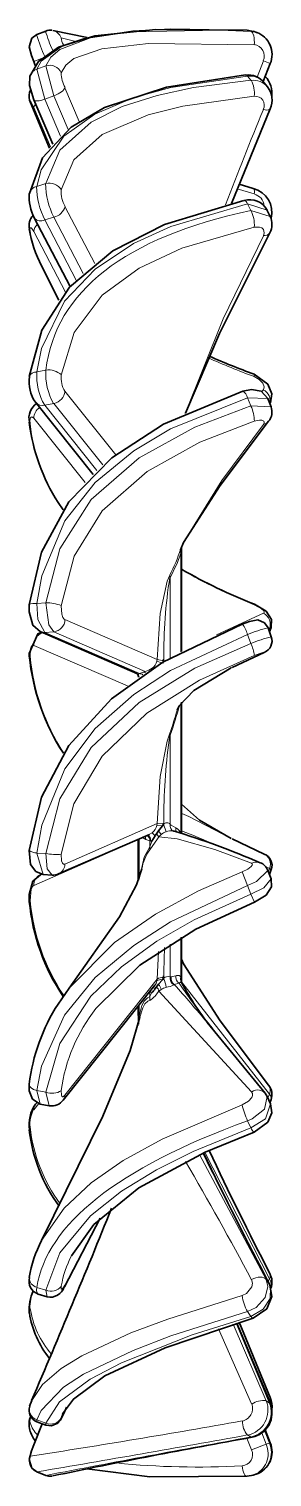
# Model space of a CAD drawing. Extents: x -131 to 1002, y -402 to 783.
# Drawn here: x 580.17 to 581.18, y 238.61 to 244.64 of the extents above; entities that cross this region are included whole.
import ezdxf

# ---------------------------------------------------------------- set-up
doc = ezdxf.new("R2010")
doc.units = 0

msp = doc.modelspace()

# ---------------------------------------------------------------- linework, layer by layer
at = {"color": 7, "lineweight": 35, "ltscale": 0.001005}
for p, q in [((580.1981, 244.6137), (580.2355, 244.6284)), ((580.1981, 238.6303), (580.2355, 238.6156))]:
    msp.add_line(p, q, dxfattribs=at)
at = {"color": 7, "lineweight": 35, "ltscale": 0.003651}
msp.add_line((580.2645, 244.6307), (580.4075, 244.6008), dxfattribs=at)
at = {"color": 7, "lineweight": 35, "ltscale": 0.000674667}
for p, q in [((581.1012, 244.627), (581.0747, 244.6321)), ((581.1012, 238.617), (581.0747, 238.6118))]:
    msp.add_line(p, q, dxfattribs=at)
at = {"color": 7, "lineweight": 13, "ltscale": 0.000369759}
msp.add_line((581.0906, 244.6269), (581.0766, 244.6318), dxfattribs=at)
at = {"color": 7, "lineweight": 13, "ltscale": 0.00062656}
msp.add_line((581.1012, 244.627), (581.0766, 244.6318), dxfattribs=at)
at = {"color": 7, "lineweight": 13, "ltscale": 0.000618926}
msp.add_line((581.0906, 244.6269), (581.1149, 244.6222), dxfattribs=at)
at = {"color": 7, "lineweight": 35, "ltscale": 0.000396077}
for p, q in [((581.1149, 244.6222), (581.0999, 244.6274)), ((581.1149, 238.6218), (581.0999, 238.6166))]:
    msp.add_line(p, q, dxfattribs=at)
at = {"color": 7, "lineweight": 13, "ltscale": 0.001429}
msp.add_line((580.3002, 244.6003), (580.3558, 244.5868), dxfattribs=at)
at = {"color": 7, "lineweight": 13, "ltscale": 0.000859396}
msp.add_line((580.2175, 244.5138), (580.1855, 244.501), dxfattribs=at)
at = {"color": 7, "lineweight": 35, "ltscale": 0.000422971}
msp.add_line((580.1918, 244.4853), (580.1855, 244.501), dxfattribs=at)
at = {"color": 7, "lineweight": 13, "ltscale": 0.001806}
msp.add_line((581.1423, 244.5042), (581.1165, 244.4367), dxfattribs=at)
at = {"color": 7, "lineweight": 13, "ltscale": 0.000781764}
msp.add_line((581.1423, 244.5042), (581.1713, 244.4925), dxfattribs=at)
at = {"color": 7, "lineweight": 13, "ltscale": 0.00099993}
msp.add_line((580.1983, 244.4693), (580.2358, 244.4833), dxfattribs=at)
at = {"color": 7, "lineweight": 13, "ltscale": 0.003224}
msp.add_line((580.2319, 244.3448), (580.1983, 244.4693), dxfattribs=at)
at = {"color": 7, "lineweight": 13, "ltscale": 0.003228}
msp.add_line((580.2358, 244.4833), (580.2692, 244.3586), dxfattribs=at)
at = {"color": 7, "lineweight": 13, "ltscale": 0.000554898}
msp.add_line((581.0906, 244.4232), (581.0766, 244.4404), dxfattribs=at)
at = {"color": 7, "lineweight": 35, "ltscale": 0.002003}
msp.add_line((581.142, 244.4179), (581.1713, 244.4925), dxfattribs=at)
at = {"color": 7, "lineweight": 13, "ltscale": 0.003803}
for p, q in [((580.3156, 244.3924), (580.3751, 244.2524)), ((580.2692, 244.3586), (580.3287, 244.2186))]:
    msp.add_line(p, q, dxfattribs=at)
at = {"color": 7, "lineweight": 35, "ltscale": 0.000551023}
msp.add_line((581.1599, 244.3957), (581.1462, 244.413), dxfattribs=at)
at = {"color": 7, "lineweight": 35, "ltscale": 0.000626784}
for p, q in [((580.1685, 244.3407), (580.1769, 244.317)), ((580.1685, 238.9033), (580.1769, 238.9269))]:
    msp.add_line(p, q, dxfattribs=at)
at = {"color": 7, "lineweight": 13, "ltscale": 0.000490682}
msp.add_line((580.1769, 244.317), (580.1703, 244.3356), dxfattribs=at)
at = {"color": 7, "lineweight": 35, "ltscale": 0.005027}
msp.add_line((580.2646, 244.1573), (580.1859, 244.3423), dxfattribs=at)
at = {"color": 7, "lineweight": 13, "ltscale": 0.000993649}
msp.add_line((580.2319, 244.3448), (580.2692, 244.3586), dxfattribs=at)
at = {"color": 7, "lineweight": 13, "ltscale": 0.004174}
msp.add_line((580.2973, 244.1912), (580.2319, 244.3448), dxfattribs=at)
at = {"color": 7, "lineweight": 35, "ltscale": 0.004773}
msp.add_line((580.1769, 244.317), (580.2512, 244.1412), dxfattribs=at)
at = {"color": 7, "lineweight": 13, "ltscale": 0.004443}
msp.add_line((580.2551, 244.1461), (580.1855, 244.3096), dxfattribs=at)
at = {"color": 7, "lineweight": 35, "ltscale": 0.010644}
msp.add_line((581.0089, 243.9109), (581.1708, 244.3047), dxfattribs=at)
at = {"color": 7, "lineweight": 13, "ltscale": 0.000980609}
msp.add_line((580.1983, 243.9816), (580.2358, 243.9931), dxfattribs=at)
at = {"color": 7, "lineweight": 13, "ltscale": 0.001853}
msp.add_line((581.0335, 243.9718), (581.1044, 243.9502), dxfattribs=at)
at = {"color": 7, "lineweight": 35, "ltscale": 0.001541}
msp.add_line((581.0413, 243.9909), (581.1003, 243.9732), dxfattribs=at)
at = {"color": 7, "lineweight": 13, "ltscale": 0.006709}
msp.add_line((580.3156, 243.8978), (580.4398, 243.6599), dxfattribs=at)
at = {"color": 7, "lineweight": 13, "ltscale": 0.000773163}
msp.add_line((581.0906, 243.8815), (581.0766, 243.9091), dxfattribs=at)
at = {"color": 7, "lineweight": 13, "ltscale": 0.00214}
msp.add_line((581.1581, 243.8829), (581.0766, 243.9091), dxfattribs=at)
at = {"color": 7, "lineweight": 35, "ltscale": 0.008072}
msp.add_line((580.3369, 243.5644), (580.1876, 243.8507), dxfattribs=at)
at = {"color": 7, "lineweight": 13, "ltscale": 0.00097356}
msp.add_line((580.2319, 243.8417), (580.2692, 243.8529), dxfattribs=at)
at = {"color": 7, "lineweight": 13, "ltscale": 0.007057}
msp.add_line((580.3625, 243.5914), (580.2319, 243.8417), dxfattribs=at)
at = {"color": 7, "lineweight": 13, "ltscale": 0.006597}
msp.add_line((580.2692, 243.8529), (580.3912, 243.6189), dxfattribs=at)
at = {"color": 7, "lineweight": 13, "ltscale": 0.002106}
for p, q in [((581.0906, 243.8815), (581.1711, 243.8567)), ((581.1608, 243.0983), (581.0766, 243.102))]:
    msp.add_line(p, q, dxfattribs=at)
at = {"color": 7, "lineweight": 35, "ltscale": 0.000771455}
msp.add_line((581.1711, 243.8567), (581.1574, 243.8844), dxfattribs=at)
at = {"color": 7, "lineweight": 13, "ltscale": 0.000244409}
msp.add_line((580.1672, 243.8044), (580.1703, 243.7951), dxfattribs=at)
at = {"color": 7, "lineweight": 13, "ltscale": 0.007117}
msp.add_line((580.3173, 243.5416), (580.1855, 243.794), dxfattribs=at)
at = {"color": 7, "lineweight": 35, "ltscale": 0.004014}
msp.add_line((580.2179, 243.6506), (580.2907, 243.5075), dxfattribs=at)
at = {"color": 7, "lineweight": 13, "ltscale": 0.000956876}
msp.add_line((580.1983, 243.2092), (580.2358, 243.217), dxfattribs=at)
at = {"color": 7, "lineweight": 13, "ltscale": 0.000248424}
msp.add_line((581.1044, 243.1895), (581.1038, 243.1994), dxfattribs=at)
at = {"color": 7, "lineweight": 13, "ltscale": 0.008459}
msp.add_line((580.3156, 243.1288), (580.527, 242.8646), dxfattribs=at)
at = {"color": 7, "lineweight": 13, "ltscale": 0.000271941}
msp.add_line((581.1423, 243.1354), (581.1356, 243.1268), dxfattribs=at)
at = {"color": 7, "lineweight": 35, "ltscale": 0.009609}
msp.add_line((580.4326, 242.7828), (580.1927, 243.0831), dxfattribs=at)
at = {"color": 7, "lineweight": 13, "ltscale": 0.000950123}
msp.add_line((580.2319, 243.0708), (580.2692, 243.0781), dxfattribs=at)
at = {"color": 7, "lineweight": 13, "ltscale": 0.008695}
msp.add_line((580.449, 242.7991), (580.2319, 243.0708), dxfattribs=at)
at = {"color": 7, "lineweight": 13, "ltscale": 0.008201}
msp.add_line((580.2692, 243.0781), (580.474, 242.8218), dxfattribs=at)
at = {"color": 7, "lineweight": 13, "ltscale": 0.000933072}
msp.add_line((581.0906, 243.0674), (581.0766, 243.102), dxfattribs=at)
at = {"color": 7, "lineweight": 13, "ltscale": 0.002099}
msp.add_line((581.0906, 243.0674), (581.1744, 243.0636), dxfattribs=at)
at = {"color": 7, "lineweight": 35, "ltscale": 0.000932726}
msp.add_line((581.1744, 243.0636), (581.1608, 243.0983), dxfattribs=at)
at = {"color": 7, "lineweight": 13, "ltscale": 0.000203801}
msp.add_line((581.1723, 243.0812), (581.168, 243.0742), dxfattribs=at)
at = {"color": 7, "lineweight": 13, "ltscale": 0.000199646}
msp.add_line((580.1669, 242.9998), (580.1703, 242.9925), dxfattribs=at)
at = {"color": 7, "lineweight": 13, "ltscale": 0.008561}
msp.add_line((580.3995, 242.7491), (580.1855, 243.0164), dxfattribs=at)
at = {"color": 7, "lineweight": 35, "ltscale": 0.000946281}
msp.add_line((580.3081, 242.6345), (580.2871, 242.666), dxfattribs=at)
at = {"color": 7, "lineweight": 35, "ltscale": 0.000834494}
msp.add_line((580.8099, 242.4987), (580.7967, 242.4681), dxfattribs=at)
at = {"color": 7, "lineweight": 13, "ltscale": 0.00035131}
msp.add_line((580.7986, 242.4547), (580.8005, 242.4686), dxfattribs=at)
at = {"color": 7, "lineweight": 13, "ltscale": 0.010281}
msp.add_line((580.7986, 242.4547), (580.7986, 242.0435), dxfattribs=at)
at = {"color": 7, "lineweight": 13, "ltscale": 0.000285926}
msp.add_line((580.8005, 242.4686), (580.8013, 242.4801), dxfattribs=at)
at = {"color": 7, "lineweight": 35, "ltscale": 0.010884}
msp.add_line((580.8014, 242.4804), (580.8014, 242.045), dxfattribs=at)
at = {"color": 7, "lineweight": 13, "ltscale": 0.00024772}
msp.add_line((580.7535, 242.3533), (580.752, 242.3631), dxfattribs=at)
at = {"color": 7, "lineweight": 13, "ltscale": 0.008352}
msp.add_line((580.7535, 242.0193), (580.7535, 242.3533), dxfattribs=at)
at = {"color": 7, "lineweight": 13, "ltscale": 0.000939991}
msp.add_line((580.1983, 242.2454), (580.2358, 242.2485), dxfattribs=at)
at = {"color": 7, "lineweight": 13, "ltscale": 5.10714e-05}
msp.add_line((581.1044, 242.2398), (581.1049, 242.2418), dxfattribs=at)
at = {"color": 7, "lineweight": 13, "ltscale": 0.010455}
msp.add_line((580.3156, 242.178), (580.6997, 242.0126), dxfattribs=at)
at = {"color": 7, "lineweight": 13, "ltscale": 0.005381}
msp.add_line((581.1423, 242.2046), (580.9467, 242.1149), dxfattribs=at)
at = {"color": 7, "lineweight": 35, "ltscale": 0.011066}
msp.add_line((580.6179, 241.9519), (580.212, 242.1285), dxfattribs=at)
at = {"color": 7, "lineweight": 13, "ltscale": 0.000934486}
msp.add_line((580.2319, 242.1251), (580.2692, 242.1277), dxfattribs=at)
at = {"color": 7, "lineweight": 13, "ltscale": 0.010742}
msp.add_line((580.6259, 241.9537), (580.2319, 242.1251), dxfattribs=at)
at = {"color": 7, "lineweight": 13, "ltscale": 0.010384}
msp.add_line((580.2692, 242.1277), (580.6501, 241.9619), dxfattribs=at)
at = {"color": 7, "lineweight": 13, "ltscale": 0.000999216}
msp.add_line((581.0906, 242.0789), (581.0766, 242.1163), dxfattribs=at)
at = {"color": 7, "lineweight": 35, "ltscale": 0.000999963}
msp.add_line((581.1754, 242.1063), (581.1617, 242.1439), dxfattribs=at)
at = {"color": 7, "lineweight": 13, "ltscale": 0.000111705}
msp.add_line((581.168, 242.1393), (581.1639, 242.1375), dxfattribs=at)
at = {"color": 7, "lineweight": 13, "ltscale": 0.000228225}
msp.add_line((581.1748, 242.1454), (581.168, 242.1393), dxfattribs=at)
at = {"color": 7, "lineweight": 35, "ltscale": 0.00047702}
msp.add_line((581.1748, 242.1454), (581.168, 242.1276), dxfattribs=at)
at = {"color": 7, "lineweight": 13, "ltscale": 0.010627}
msp.add_line((580.5759, 241.9024), (580.1855, 242.0707), dxfattribs=at)
at = {"color": 7, "lineweight": 13, "ltscale": 0.003695}
msp.add_line((581.1423, 242.0403), (581.0087, 241.9771), dxfattribs=at)
at = {"color": 7, "lineweight": 35, "ltscale": 0.003698}
for p, q in [((581.1456, 242.0417), (581.0118, 241.9786)), ((581.1456, 241.2023), (581.0118, 241.2654))]:
    msp.add_line(p, q, dxfattribs=at)
at = {"color": 7, "lineweight": 13, "ltscale": 0.00010517}
msp.add_line((580.1669, 242.027), (580.1703, 242.0247), dxfattribs=at)
at = {"color": 7, "lineweight": 13, "ltscale": 0.000188137}
msp.add_line((580.6997, 242.0126), (580.6989, 242.0051), dxfattribs=at)
at = {"color": 7, "lineweight": 13, "ltscale": 0.000605574}
msp.add_line((580.7218, 241.9973), (580.6989, 242.0051), dxfattribs=at)
at = {"color": 7, "lineweight": 35, "ltscale": 0.000195618}
msp.add_line((580.7218, 241.9973), (580.7265, 242.0036), dxfattribs=at)
at = {"color": 7, "lineweight": 35, "ltscale": 0.000117111}
msp.add_line((580.7264, 242.0083), (580.7264, 242.013), dxfattribs=at)
at = {"color": 7, "lineweight": 35, "ltscale": 0.000107193}
msp.add_line((580.7264, 242.004), (580.7264, 242.0083), dxfattribs=at)
at = {"color": 7, "lineweight": 13, "ltscale": 0.000232538}
msp.add_line((580.7264, 242.004), (580.7347, 242.0081), dxfattribs=at)
at = {"color": 7, "lineweight": 35, "ltscale": 0.000292925}
msp.add_line((580.6215, 241.9408), (580.6179, 241.952), dxfattribs=at)
at = {"color": 7, "lineweight": 35, "ltscale": 5.56946e-05}
msp.add_line((580.6215, 241.9408), (580.6215, 241.9386), dxfattribs=at)
at = {"color": 7, "lineweight": 13, "ltscale": 4.61831e-05}
msp.add_line((580.6215, 241.9408), (580.6215, 241.939), dxfattribs=at)
at = {"color": 7, "lineweight": 13, "ltscale": 0.000431654}
msp.add_line((580.6421, 241.9597), (580.6259, 241.9537), dxfattribs=at)
at = {"color": 7, "lineweight": 13, "ltscale": 0.000207301}
msp.add_line((580.6421, 241.9597), (580.6501, 241.9619), dxfattribs=at)
at = {"color": 7, "lineweight": 13, "ltscale": 0.000268707}
msp.add_line((580.6524, 241.9567), (580.6421, 241.9597), dxfattribs=at)
at = {"color": 7, "lineweight": 13, "ltscale": 0.013543}
msp.add_line((580.7986, 241.8305), (580.7986, 241.2888), dxfattribs=at)
at = {"color": 7, "lineweight": 35, "ltscale": 0.013218}
msp.add_line((580.8014, 241.8341), (580.8014, 241.3054), dxfattribs=at)
at = {"color": 7, "lineweight": 13, "ltscale": 0.000191084}
msp.add_line((580.7535, 241.6974), (580.752, 241.7048), dxfattribs=at)
at = {"color": 7, "lineweight": 13, "ltscale": 0.009286}
msp.add_line((580.7535, 241.3259), (580.7535, 241.6974), dxfattribs=at)
at = {"color": 7, "lineweight": 13, "ltscale": 0.010489}
msp.add_line((580.3156, 241.1602), (580.6997, 241.329), dxfattribs=at)
at = {"color": 7, "lineweight": 13, "ltscale": 0.000191548}
msp.add_line((580.6997, 241.329), (580.6989, 241.3214), dxfattribs=at)
at = {"color": 7, "lineweight": 13, "ltscale": 0.000574603}
msp.add_line((580.7218, 241.3201), (580.6989, 241.3214), dxfattribs=at)
at = {"color": 7, "lineweight": 13, "ltscale": 0.000684464}
msp.add_line((580.727, 241.3313), (580.6997, 241.329), dxfattribs=at)
at = {"color": 7, "lineweight": 35, "ltscale": 0.000665281}
msp.add_line((580.7218, 241.3201), (580.7052, 241.2993), dxfattribs=at)
at = {"color": 7, "lineweight": 35, "ltscale": 0.000198989}
msp.add_line((580.7218, 241.3201), (580.7265, 241.3265), dxfattribs=at)
at = {"color": 7, "lineweight": 35, "ltscale": 0.000107956}
msp.add_line((580.7264, 241.327), (580.7264, 241.3313), dxfattribs=at)
at = {"color": 7, "lineweight": 13, "ltscale": 0.000841895}
msp.add_line((580.7264, 241.327), (580.7369, 241.295), dxfattribs=at)
at = {"color": 7, "lineweight": 13, "ltscale": 0.000687469}
msp.add_line((580.727, 241.3313), (580.7274, 241.3588), dxfattribs=at)
at = {"color": 7, "lineweight": 13, "ltscale": 0.000138395}
msp.add_line((580.7535, 241.3259), (580.7582, 241.3229), dxfattribs=at)
at = {"color": 7, "lineweight": 13, "ltscale": 0.000565706}
msp.add_line((580.7582, 241.3229), (580.7775, 241.3112), dxfattribs=at)
at = {"color": 7, "lineweight": 35, "ltscale": 0.000432205}
msp.add_line((580.8014, 241.3054), (580.8014, 241.2881), dxfattribs=at)
at = {"color": 7, "lineweight": 13, "ltscale": 0.011849}
msp.add_line((580.6193, 241.2618), (580.1855, 241.0708), dxfattribs=at)
at = {"color": 7, "lineweight": 35, "ltscale": 0.010312}
msp.add_line((580.2891, 241.1197), (580.6674, 241.2842), dxfattribs=at)
at = {"color": 7, "lineweight": 13, "ltscale": 7.31398e-05}
msp.add_line((580.6215, 241.2638), (580.6193, 241.2618), dxfattribs=at)
at = {"color": 7, "lineweight": 13, "ltscale": 0.004324}
msp.add_line((580.6193, 241.2618), (580.6199, 241.0888), dxfattribs=at)
at = {"color": 7, "lineweight": 35, "ltscale": 0.004278}
msp.add_line((580.6215, 241.2642), (580.6215, 241.0931), dxfattribs=at)
at = {"color": 7, "lineweight": 13, "ltscale": 0.004177}
msp.add_line((580.6243, 241.2654), (580.6243, 241.0983), dxfattribs=at)
at = {"color": 7, "lineweight": 13, "ltscale": 0.000407473}
msp.add_line((580.6531, 241.2631), (580.6393, 241.2718), dxfattribs=at)
at = {"color": 7, "lineweight": 13, "ltscale": 0.000347171}
msp.add_line((580.6531, 241.2631), (580.6499, 241.2766), dxfattribs=at)
at = {"color": 7, "lineweight": 13, "ltscale": 0.000433084}
msp.add_line((580.6693, 241.2571), (580.6531, 241.2631), dxfattribs=at)
at = {"color": 7, "lineweight": 13, "ltscale": 0.000429401}
msp.add_line((580.6786, 241.2909), (580.6635, 241.2827), dxfattribs=at)
at = {"color": 7, "lineweight": 13, "ltscale": 0.000605392}
msp.add_line((580.6693, 241.2571), (580.6693, 241.2328), dxfattribs=at)
at = {"color": 7, "lineweight": 13, "ltscale": 0.000102328}
msp.add_line((580.6693, 241.2571), (580.6733, 241.2561), dxfattribs=at)
at = {"color": 7, "lineweight": 13, "ltscale": 0.000611845}
msp.add_line((580.6693, 241.2328), (580.6771, 241.256), dxfattribs=at)
at = {"color": 7, "lineweight": 13, "ltscale": 0.001405}
msp.add_line((580.6694, 241.2191), (580.7017, 241.2652), dxfattribs=at)
at = {"color": 7, "lineweight": 13, "ltscale": 9.61311e-05}
msp.add_line((580.6771, 241.256), (580.6733, 241.2561), dxfattribs=at)
at = {"color": 7, "lineweight": 35, "ltscale": 0.000663734}
msp.add_line((580.6916, 241.2784), (580.6771, 241.2561), dxfattribs=at)
at = {"color": 7, "lineweight": 13, "ltscale": 0.000450823}
msp.add_line((580.6916, 241.2784), (580.6786, 241.2909), dxfattribs=at)
at = {"color": 7, "lineweight": 35, "ltscale": 0.000230434}
msp.add_line((580.6919, 241.279), (580.6965, 241.287), dxfattribs=at)
at = {"color": 7, "lineweight": 35, "ltscale": 0.000377078}
msp.add_line((580.7052, 241.2993), (580.6965, 241.287), dxfattribs=at)
at = {"color": 7, "lineweight": 13, "ltscale": 0.000428261}
msp.add_line((580.6965, 241.287), (580.7074, 241.2737), dxfattribs=at)
at = {"color": 7, "lineweight": 13, "ltscale": 0.000257625}
msp.add_line((580.7017, 241.2652), (580.7074, 241.2737), dxfattribs=at)
at = {"color": 7, "lineweight": 13, "ltscale": 0.000488589}
msp.add_line((580.7052, 241.2993), (580.717, 241.2837), dxfattribs=at)
at = {"color": 7, "lineweight": 13, "ltscale": 0.000346153}
msp.add_line((580.7074, 241.2737), (580.717, 241.2837), dxfattribs=at)
at = {"color": 7, "lineweight": 13, "ltscale": 0.000342576}
msp.add_line((580.7986, 241.2888), (580.7914, 241.3005), dxfattribs=at)
at = {"color": 7, "lineweight": 13, "ltscale": 0.000938283}
msp.add_line((580.1983, 241.2064), (580.2358, 241.2044), dxfattribs=at)
at = {"color": 7, "lineweight": 13, "ltscale": 0.002317}
msp.add_line((580.2247, 241.1176), (580.1983, 241.2064), dxfattribs=at)
at = {"color": 7, "lineweight": 13, "ltscale": 0.000342563}
msp.add_line((580.6693, 241.2328), (580.6694, 241.2191), dxfattribs=at)
at = {"color": 7, "lineweight": 13, "ltscale": 0.001549}
msp.add_line((581.0766, 241.071), (581.0542, 241.1288), dxfattribs=at)
at = {"color": 7, "lineweight": 13, "ltscale": 0.000421262}
msp.add_line((581.168, 241.142), (581.1526, 241.1487), dxfattribs=at)
at = {"color": 7, "lineweight": 35, "ltscale": 0.000960473}
msp.add_line((581.1748, 241.0985), (581.1611, 241.1344), dxfattribs=at)
at = {"color": 7, "lineweight": 13, "ltscale": 0.000345574}
msp.add_line((581.168, 241.142), (581.1632, 241.129), dxfattribs=at)
at = {"color": 7, "lineweight": 13, "ltscale": 0.000214069}
msp.add_line((581.1754, 241.1377), (581.168, 241.142), dxfattribs=at)
at = {"color": 7, "lineweight": 35, "ltscale": 0.000541145}
msp.add_line((581.1754, 241.1377), (581.168, 241.1173), dxfattribs=at)
at = {"color": 7, "lineweight": 35, "ltscale": 0.000162993}
msp.add_line((580.218, 241.118), (580.212, 241.1154), dxfattribs=at)
at = {"color": 7, "lineweight": 35, "ltscale": 0.000923778}
msp.add_line((580.2251, 241.1175), (580.262, 241.115), dxfattribs=at)
at = {"color": 7, "lineweight": 13, "ltscale": 0.000960016}
msp.add_line((581.0906, 241.0353), (581.0766, 241.071), dxfattribs=at)
at = {"color": 7, "lineweight": 13, "ltscale": 0.000133356}
msp.add_line((580.1669, 241.0042), (580.1703, 241.0082), dxfattribs=at)
at = {"color": 7, "lineweight": 13, "ltscale": 0.000900461}
msp.add_line((581.1049, 241.0022), (581.0906, 241.0353), dxfattribs=at)
at = {"color": 7, "lineweight": 13, "ltscale": 0.003419}
msp.add_line((580.7535, 240.6906), (580.7535, 240.8273), dxfattribs=at)
at = {"color": 7, "lineweight": 13, "ltscale": 0.00408}
msp.add_line((580.7986, 240.8546), (580.7986, 240.6914), dxfattribs=at)
at = {"color": 7, "lineweight": 35, "ltscale": 0.003647}
msp.add_line((580.8014, 240.8562), (580.8014, 240.7103), dxfattribs=at)
at = {"color": 7, "lineweight": 13, "ltscale": 0.002902}
msp.add_line((580.6997, 240.6808), (580.7059, 240.7967), dxfattribs=at)
at = {"color": 7, "lineweight": 13, "ltscale": 0.002486}
msp.add_line((580.7274, 240.7139), (580.7307, 240.8132), dxfattribs=at)
at = {"color": 7, "lineweight": 35, "ltscale": 0.000523295}
msp.add_line((580.8099, 240.7452), (580.8011, 240.7642), dxfattribs=at)
at = {"color": 7, "lineweight": 13, "ltscale": 0.000458971}
msp.add_line((580.7271, 240.6955), (580.7274, 240.7138), dxfattribs=at)
at = {"color": 7, "lineweight": 35, "ltscale": 0.001056}
msp.add_line((580.8014, 240.7103), (580.8014, 240.668), dxfattribs=at)
at = {"color": 7, "lineweight": 13, "ltscale": 0.000436762}
msp.add_line((580.8099, 240.7452), (580.8019, 240.7608), dxfattribs=at)
at = {"color": 7, "lineweight": 35, "ltscale": 0.002025}
msp.add_line((580.3336, 240.6443), (580.2871, 240.578), dxfattribs=at)
at = {"color": 7, "lineweight": 35, "ltscale": 0.01531}
msp.add_line((580.3083, 240.1779), (580.6903, 240.6566), dxfattribs=at)
at = {"color": 7, "lineweight": 13, "ltscale": 0.015422}
msp.add_line((580.3156, 240.1981), (580.6997, 240.6808), dxfattribs=at)
at = {"color": 7, "lineweight": 13, "ltscale": 0.00025292}
msp.add_line((580.6916, 240.6422), (580.6829, 240.6474), dxfattribs=at)
at = {"color": 7, "lineweight": 35, "ltscale": 0.000202133}
msp.add_line((580.6919, 240.6427), (580.6965, 240.6494), dxfattribs=at)
at = {"color": 7, "lineweight": 35, "ltscale": 0.000344471}
msp.add_line((580.7052, 240.6601), (580.6965, 240.6494), dxfattribs=at)
at = {"color": 7, "lineweight": 13, "ltscale": 0.000172607}
msp.add_line((580.6997, 240.6808), (580.6989, 240.6739), dxfattribs=at)
at = {"color": 7, "lineweight": 35, "ltscale": 0.000635046}
msp.add_line((580.7218, 240.6793), (580.7052, 240.6601), dxfattribs=at)
at = {"color": 7, "lineweight": 35, "ltscale": 0.000187188}
msp.add_line((580.7218, 240.6793), (580.7265, 240.6851), dxfattribs=at)
at = {"color": 7, "lineweight": 35, "ltscale": 0.000153351}
msp.add_line((580.7264, 240.6893), (580.7264, 240.6955), dxfattribs=at)
at = {"color": 7, "lineweight": 35, "ltscale": 9.61304e-05}
msp.add_line((580.7264, 240.6855), (580.7264, 240.6893), dxfattribs=at)
at = {"color": 7, "lineweight": 13, "ltscale": 0.000117525}
msp.add_line((580.7535, 240.6906), (580.7582, 240.6913), dxfattribs=at)
at = {"color": 7, "lineweight": 13, "ltscale": 0.000493999}
msp.add_line((580.7582, 240.6913), (580.7775, 240.6954), dxfattribs=at)
at = {"color": 7, "lineweight": 13, "ltscale": 6.46307e-05}
msp.add_line((580.769, 240.6581), (580.7709, 240.6597), dxfattribs=at)
at = {"color": 7, "lineweight": 13, "ltscale": 0.000516212}
msp.add_line((580.7709, 240.6597), (580.7911, 240.6643), dxfattribs=at)
at = {"color": 7, "lineweight": 13, "ltscale": 0.000201673}
msp.add_line((580.7911, 240.6643), (580.7972, 240.6695), dxfattribs=at)
at = {"color": 7, "lineweight": 13, "ltscale": 0.000216893}
msp.add_line((580.7986, 240.6914), (580.7914, 240.6962), dxfattribs=at)
at = {"color": 7, "lineweight": 13, "ltscale": 8.3534e-05}
msp.add_line((580.8005, 240.6689), (580.7972, 240.6695), dxfattribs=at)
at = {"color": 7, "lineweight": 13, "ltscale": 4.73084e-05}
msp.add_line((580.8017, 240.6674), (580.8005, 240.6689), dxfattribs=at)
at = {"color": 7, "lineweight": 13, "ltscale": 0.014864}
msp.add_line((581.168, 240.2026), (580.8007, 240.67), dxfattribs=at)
at = {"color": 7, "lineweight": 13, "ltscale": 0.000527573}
msp.add_line((580.6693, 240.6299), (580.6693, 240.6088), dxfattribs=at)
at = {"color": 7, "lineweight": 13, "ltscale": 0.000125598}
msp.add_line((580.6693, 240.6299), (580.6733, 240.6269), dxfattribs=at)
at = {"color": 7, "lineweight": 13, "ltscale": 0.000459734}
msp.add_line((580.6693, 240.6088), (580.6771, 240.6255), dxfattribs=at)
at = {"color": 7, "lineweight": 13, "ltscale": 0.000378421}
msp.add_line((580.6693, 240.6088), (580.6694, 240.5937), dxfattribs=at)
at = {"color": 7, "lineweight": 13, "ltscale": 0.000102077}
msp.add_line((580.6771, 240.6255), (580.6733, 240.6269), dxfattribs=at)
at = {"color": 7, "lineweight": 13, "ltscale": 0.000227821}
msp.add_line((580.7017, 240.624), (580.7074, 240.6311), dxfattribs=at)
at = {"color": 7, "lineweight": 13, "ltscale": 0.000305508}
msp.add_line((580.7074, 240.6311), (580.717, 240.6386), dxfattribs=at)
at = {"color": 7, "lineweight": 13, "ltscale": 0.014235}
msp.add_line((580.7074, 240.6311), (581.0933, 240.2124), dxfattribs=at)
at = {"color": 7, "lineweight": 13, "ltscale": 0.002006}
msp.add_line((580.6196, 240.5691), (580.6201, 240.4889), dxfattribs=at)
at = {"color": 7, "lineweight": 35, "ltscale": 0.001897}
msp.add_line((580.6215, 240.5701), (580.6215, 240.4942), dxfattribs=at)
at = {"color": 7, "lineweight": 13, "ltscale": 0.000791551}
msp.add_line((580.6221, 240.4965), (580.6243, 240.528), dxfattribs=at)
at = {"color": 7, "lineweight": 13, "ltscale": 0.00114}
msp.add_line((580.6243, 240.5737), (580.6243, 240.528), dxfattribs=at)
at = {"color": 7, "lineweight": 35, "ltscale": 0.009515}
msp.add_line((580.9081, 240.5007), (581.1499, 240.2068), dxfattribs=at)
at = {"color": 7, "lineweight": 13, "ltscale": 0.000830483}
msp.add_line((580.2063, 240.1633), (580.1855, 240.1374), dxfattribs=at)
at = {"color": 7, "lineweight": 35, "ltscale": 0.000199698}
msp.add_line((580.1977, 240.1671), (580.1927, 240.1609), dxfattribs=at)
at = {"color": 7, "lineweight": 13, "ltscale": 0.000952624}
msp.add_line((580.1983, 240.2176), (580.2358, 240.2107), dxfattribs=at)
at = {"color": 7, "lineweight": 13, "ltscale": 0.001444}
msp.add_line((580.2128, 240.1616), (580.1983, 240.2176), dxfattribs=at)
at = {"color": 7, "lineweight": 35, "ltscale": 0.000950123}
msp.add_line((580.2128, 240.1616), (580.2501, 240.1543), dxfattribs=at)
at = {"color": 7, "lineweight": 13, "ltscale": 0.001454}
msp.add_line((580.2358, 240.2107), (580.2501, 240.1543), dxfattribs=at)
at = {"color": 7, "lineweight": 35, "ltscale": 0.000414226}
msp.add_line((581.1499, 240.2068), (581.1586, 240.1927), dxfattribs=at)
at = {"color": 7, "lineweight": 35, "ltscale": 0.000822102}
msp.add_line((581.1723, 240.1628), (581.1586, 240.1927), dxfattribs=at)
at = {"color": 7, "lineweight": 13, "ltscale": 0.000435368}
msp.add_line((581.168, 240.2026), (581.1615, 240.1864), dxfattribs=at)
at = {"color": 7, "lineweight": 35, "ltscale": 0.000306666}
msp.add_line((581.1744, 240.1803), (581.17, 240.1689), dxfattribs=at)
at = {"color": 7, "lineweight": 13, "ltscale": 0.000822539}
msp.add_line((581.0906, 240.0624), (581.0766, 240.0922), dxfattribs=at)
at = {"color": 7, "lineweight": 13, "ltscale": 0.014737}
msp.add_line((580.8767, 239.9509), (581.1541, 239.4307), dxfattribs=at)
at = {"color": 7, "lineweight": 13, "ltscale": 0.014786}
msp.add_line((581.168, 239.4344), (580.8982, 239.9607), dxfattribs=at)
at = {"color": 7, "lineweight": 35, "ltscale": 0.008068}
msp.add_line((580.3135, 239.4001), (580.4628, 239.6862), dxfattribs=at)
at = {"color": 7, "lineweight": 13, "ltscale": 0.00775}
msp.add_line((580.3156, 239.4077), (580.4589, 239.6826), dxfattribs=at)
at = {"color": 7, "lineweight": 13, "ltscale": 0.000975784}
msp.add_line((580.1983, 239.3981), (580.2358, 239.3872), dxfattribs=at)
at = {"color": 7, "lineweight": 13, "ltscale": 0.000706853}
msp.add_line((580.2358, 239.3872), (580.2411, 239.3594), dxfattribs=at)
at = {"color": 7, "lineweight": 13, "ltscale": 0.000196193}
msp.add_line((580.3156, 239.4077), (580.3135, 239.4001), dxfattribs=at)
at = {"color": 7, "lineweight": 13, "ltscale": 0.000624966}
msp.add_line((581.168, 239.41), (581.1541, 239.4307), dxfattribs=at)
at = {"color": 7, "lineweight": 13, "ltscale": 0.000350092}
msp.add_line((581.168, 239.4344), (581.1616, 239.4219), dxfattribs=at)
at = {"color": 7, "lineweight": 35, "ltscale": 0.00097367}
msp.add_line((580.2038, 239.3706), (580.2411, 239.3594), dxfattribs=at)
at = {"color": 7, "lineweight": 13, "ltscale": 0.000614158}
msp.add_line((581.0906, 239.2777), (581.0766, 239.2979), dxfattribs=at)
at = {"color": 7, "lineweight": 13, "ltscale": 0.008553}
msp.add_line((580.955, 239.2258), (581.0933, 238.9129), dxfattribs=at)
at = {"color": 7, "lineweight": 13, "ltscale": 0.008698}
msp.add_line((581.0164, 239.2453), (581.1541, 238.9258), dxfattribs=at)
at = {"color": 7, "lineweight": 13, "ltscale": 0.009005}
msp.add_line((581.168, 238.917), (581.0286, 239.2491), dxfattribs=at)
at = {"color": 7, "lineweight": 35, "ltscale": 0.009093}
msp.add_line((581.0312, 239.2499), (581.1708, 238.914), dxfattribs=at)
at = {"color": 7, "lineweight": 13, "ltscale": 0.008693}
msp.add_line((581.168, 238.93), (581.0333, 239.2506), dxfattribs=at)
at = {"color": 7, "lineweight": 35, "ltscale": 0.008484}
msp.add_line((581.0413, 239.253), (581.1708, 238.9393), dxfattribs=at)
at = {"color": 7, "lineweight": 35, "ltscale": 0.000469392}
msp.add_line((580.3152, 238.8829), (580.3226, 238.9002), dxfattribs=at)
at = {"color": 7, "lineweight": 13, "ltscale": 0.000406479}
msp.add_line((580.3156, 238.8843), (580.322, 238.8993), dxfattribs=at)
at = {"color": 7, "lineweight": 13, "ltscale": 0.000411886}
msp.add_line((581.168, 238.917), (581.1541, 238.9258), dxfattribs=at)
at = {"color": 7, "lineweight": 13, "ltscale": 0.000101514}
msp.add_line((581.1708, 238.914), (581.168, 238.917), dxfattribs=at)
at = {"color": 7, "lineweight": 13, "ltscale": 0.000996768}
msp.add_line((580.1983, 238.8468), (580.2358, 238.8332), dxfattribs=at)
at = {"color": 7, "lineweight": 13, "ltscale": 0.000196936}
msp.add_line((580.1989, 238.839), (580.1983, 238.8468), dxfattribs=at)
at = {"color": 7, "lineweight": 35, "ltscale": 0.000995477}
msp.add_line((580.1989, 238.839), (580.2362, 238.8252), dxfattribs=at)
at = {"color": 7, "lineweight": 13, "ltscale": 0.000201318}
msp.add_line((580.2358, 238.8332), (580.2362, 238.8252), dxfattribs=at)
at = {"color": 7, "lineweight": 13, "ltscale": 0.000408825}
msp.add_line((580.3002, 238.857), (580.3058, 238.8723), dxfattribs=at)
at = {"color": 7, "lineweight": 13, "ltscale": 0.002362}
msp.add_line((580.2206, 238.8307), (580.1855, 238.743), dxfattribs=at)
at = {"color": 7, "lineweight": 35, "ltscale": 0.002361}
msp.add_line((580.2206, 238.8307), (580.1855, 238.743), dxfattribs=at)
at = {"color": 7, "lineweight": 13, "ltscale": 0.000404853}
msp.add_line((581.0906, 238.7757), (581.0766, 238.7839), dxfattribs=at)
at = {"color": 7, "lineweight": 13, "ltscale": 0.000118354}
msp.add_line((581.0952, 238.7747), (581.0906, 238.7757), dxfattribs=at)
at = {"color": 7, "lineweight": 13, "ltscale": 0.001244}
msp.add_line((581.1355, 238.7923), (581.1541, 238.7461), dxfattribs=at)
at = {"color": 7, "lineweight": 13, "ltscale": 0.001404}
msp.add_line((581.168, 238.7503), (581.1473, 238.8025), dxfattribs=at)
at = {"color": 7, "lineweight": 35, "ltscale": 0.00144}
msp.add_line((581.1502, 238.8051), (581.1713, 238.7514), dxfattribs=at)
at = {"color": 7, "lineweight": 13, "ltscale": 0.001315}
msp.add_line((581.0734, 238.7708), (581.0933, 238.7221), dxfattribs=at)
at = {"color": 7, "lineweight": 13, "ltscale": 0.001634}
msp.add_line((581.1541, 238.7461), (581.0933, 238.7221), dxfattribs=at)
at = {"color": 7, "lineweight": 13, "ltscale": 0.000363263}
msp.add_line((581.168, 238.7503), (581.1541, 238.7461), dxfattribs=at)
at = {"color": 7, "lineweight": 13, "ltscale": 8.55318e-05}
msp.add_line((581.1713, 238.7514), (581.168, 238.7503), dxfattribs=at)
at = {"color": 7, "lineweight": 13, "ltscale": 0.001006}
msp.add_line((580.1983, 238.6303), (580.2358, 238.6157), dxfattribs=at)
at = {"color": 7, "lineweight": 35}
for points in [[(581.0747, 244.6321), (580.6936, 244.635), (580.4407, 244.6079), (580.2883, 244.561), (580.2048, 244.5015), (580.1689, 244.4398)], [(580.1981, 244.6137), (580.177, 244.5981), (580.1661, 244.5627), (580.176, 244.5258), (580.1855, 244.501)], [(581.0677, 244.4453), (580.7382, 244.3949), (580.4807, 244.3105), (580.3417, 244.2286), (580.2222, 244.1), (580.1672, 243.9522)], [(580.1689, 244.4398), (580.1677, 244.4011), (580.1861, 244.342)], [(581.0615, 243.9231), (580.7306, 243.8232), (580.515, 243.7133), (580.3346, 243.5618), (580.219, 243.3829), (580.1669, 243.1895)], [(580.8182, 243.0372), (580.9602, 243.3689), (581.1693, 243.7884)], [(581.1038, 243.1994), (581.1609, 243.1583), (581.1779, 243.1184), (581.1723, 243.0812)], [(581.057, 243.129), (580.7258, 242.9918), (580.5107, 242.8518), (580.3318, 242.668), (580.218, 242.4596), (580.1669, 242.2398)], [(581.1608, 243.0983), (581.1326, 243.1288), (581.0927, 243.136), (581.0572, 243.129)], [(580.8099, 242.4987), (580.962, 242.7364), (581.1642, 243.0037)], [(580.2137, 242.1278), (580.1824, 242.155), (580.1664, 242.2101), (580.1669, 242.2398)], [(581.1049, 242.2418), (581.1538, 242.2135), (581.1768, 242.178), (581.1748, 242.1454)], [(581.0544, 242.1591), (580.7238, 242.0015), (580.5093, 241.8484), (580.3311, 241.6542), (580.2178, 241.4395), (580.1669, 241.2169)], [(581.1617, 242.1439), (581.1467, 242.1652), (581.1193, 242.1766), (581.084, 242.1699), (581.0544, 242.1591)], [(580.2188, 242.1256), (580.2022, 242.1193), (580.1661, 242.0371), (580.1669, 242.027)], [(581.0087, 241.9771), (580.8523, 241.8829), (580.7915, 241.8198), (580.7827, 241.8009)], [(581.0087, 241.2669), (580.8763, 241.3433), (580.8017, 241.4097)], [(580.2247, 241.1176), (580.1945, 241.1291), (580.1726, 241.1593), (580.1669, 241.2169)], [(580.3336, 240.6443), (580.5434, 240.9407), (580.6136, 241.0738), (580.6357, 241.1404)], [(580.2137, 241.1161), (580.1824, 241.0889), (580.1664, 241.0338), (580.1669, 241.0042)], [(581.1049, 241.0022), (581.1538, 241.0305), (581.1768, 241.066), (581.1748, 241.0985)], [(580.4446, 240.5589), (580.627, 240.7391), (580.8612, 240.8895), (581.1049, 241.0022)], [(580.8099, 240.7452), (580.962, 240.5076), (581.1642, 240.2403)], [(580.2179, 239.5934), (580.4736, 240.1112), (580.5879, 240.385), (580.6282, 240.5231)], [(580.2128, 240.1616), (580.1799, 240.1821), (580.1666, 240.2168), (580.1669, 240.2442)], [(581.1038, 240.0446), (581.1609, 240.0857), (581.1779, 240.1255), (581.1723, 240.1628)], [(580.3425, 239.5296), (580.4364, 239.6596), (580.6236, 239.8128), (580.8995, 239.9612), (581.1036, 240.0445)], [(581.1003, 239.2708), (581.1572, 239.3097), (581.178, 239.361), (581.1691, 239.4081)], [(580.3058, 238.8723), (580.3505, 238.9337), (580.4823, 239.0299), (580.7327, 239.147), (581.1003, 239.2708)], [(580.3152, 238.8829), (580.2967, 238.846), (580.2854, 238.8334), (580.2596, 238.8225), (580.2362, 238.8252)], [(580.1981, 238.6303), (580.177, 238.6458), (580.1661, 238.6813), (580.176, 238.7182), (580.1855, 238.743)], [(581.0747, 238.6118), (580.6697, 238.6101), (580.4074, 238.6432)]]:
    msp.add_lwpolyline(points, dxfattribs=at)
at = {"color": 7, "lineweight": 13}
for points in [[(581.0766, 244.6318), (580.7573, 244.6369), (580.5989, 244.6288), (580.3924, 244.5968), (580.3092, 244.5693), (580.2158, 244.5027), (580.1983, 244.4693)], [(580.2358, 244.4833), (580.2571, 244.5195), (580.2939, 244.5508), (580.4225, 244.5999), (580.59, 244.625), (580.9639, 244.632), (581.0906, 244.6269)], [(580.3002, 244.4543), (580.3195, 244.4869), (580.3527, 244.5141), (580.4691, 244.5549), (580.6636, 244.5767), (581.1044, 244.5712)], [(581.0766, 244.4404), (580.7568, 244.3931), (580.5999, 244.3504), (580.4404, 244.2827), (580.311, 244.1901), (580.2169, 244.0501), (580.1983, 243.9816)], [(580.2358, 243.9931), (580.2944, 244.1318), (580.4241, 244.2491), (580.5541, 244.3135), (580.7001, 244.3603), (580.8517, 244.3928), (581.0906, 244.4232)], [(580.1855, 244.3096), (580.175, 244.332), (580.1713, 244.3382), (580.1705, 244.3391), (580.1698, 244.3379), (580.1703, 244.3356)], [(580.3002, 243.9668), (580.3531, 244.0925), (580.4705, 244.1971), (580.6617, 244.2794), (580.8069, 244.3157), (581.1044, 244.3566)], [(581.0766, 243.9091), (580.7562, 243.8148), (580.6011, 243.7436), (580.4408, 243.6372), (580.313, 243.5031), (580.2179, 243.3072), (580.1983, 243.2092)], [(580.1855, 243.794), (580.1771, 243.8069), (580.1746, 243.8089), (580.1735, 243.8094), (580.1724, 243.8095), (580.1714, 243.8091), (580.1704, 243.8078), (580.1697, 243.8026), (580.1703, 243.7951)], [(580.3002, 243.1964), (580.3533, 243.3729), (580.4712, 243.5291), (580.6244, 243.6411), (580.8027, 243.7249), (581.1044, 243.8122)], [(581.1423, 243.7763), (580.9743, 243.4298), (580.8161, 243.0363)], [(581.1044, 243.8122), (581.1268, 243.8123), (581.1356, 243.8087), (581.1422, 243.8026), (581.1458, 243.7888), (581.1423, 243.7763)], [(581.1044, 243.1895), (581.1254, 243.178), (581.1403, 243.1627), (581.1459, 243.1468), (581.1423, 243.1353)], [(581.0766, 243.102), (580.756, 242.9721), (580.6021, 242.881), (580.4414, 242.749), (580.3144, 242.5894), (580.2186, 242.3607), (580.1983, 242.2454)], [(580.2358, 242.2485), (580.2946, 242.4727), (580.4252, 242.678), (580.6253, 242.8522), (580.8574, 242.9795), (581.0906, 243.0674)], [(580.1855, 243.0164), (580.1805, 243.0211), (580.1781, 243.022), (580.1749, 243.0214), (580.1725, 243.0188), (580.1699, 243.0083), (580.1703, 242.9925)], [(580.3002, 242.2361), (580.3533, 242.4419), (580.4712, 242.6306), (580.6576, 242.7951), (580.8771, 242.9172), (581.1044, 243.0037)], [(581.1044, 243.0037), (581.1268, 243.0081), (581.1357, 243.0078), (581.1421, 243.0056), (581.1442, 243.0039), (581.1458, 243.0007), (581.1457, 242.9977), (581.1423, 242.9909)], [(581.1423, 242.9909), (580.9696, 242.7572), (580.8099, 242.4987)], [(580.6997, 242.0126), (580.7128, 242.2035), (580.7418, 242.3385), (580.752, 242.3631)], [(580.2319, 242.1251), (580.2032, 242.1785), (580.1983, 242.2454)], [(580.2358, 242.2485), (580.248, 242.1559), (580.2692, 242.1277)], [(580.3002, 242.2361), (580.3022, 242.2007), (580.3074, 242.1868), (580.3127, 242.1799), (580.3156, 242.1781)], [(581.1044, 242.2398), (581.1349, 242.2233), (581.1437, 242.2149), (581.1459, 242.2099), (581.1456, 242.2078), (581.1436, 242.2054), (581.1423, 242.2046)], [(581.0766, 242.1163), (580.7559, 241.9665), (580.6024, 241.8664), (580.4417, 241.7248), (580.3146, 241.5576), (580.2186, 241.3229), (580.1983, 241.2064)], [(580.1855, 242.0707), (580.1817, 242.0712), (580.1793, 242.0703), (580.175, 242.0655), (580.1718, 242.0571), (580.1703, 242.0247)], [(580.2358, 241.2044), (580.2944, 241.4321), (580.4246, 241.6458), (580.6243, 241.8331), (580.8566, 241.9758), (581.0906, 242.0789)], [(580.3002, 241.2018), (580.3531, 241.4117), (580.4706, 241.6098), (580.6566, 241.7885), (580.8765, 241.9264), (581.1044, 242.0284)], [(581.1044, 242.0284), (581.1404, 242.0412), (581.1444, 242.0423), (581.1455, 242.0424), (581.1423, 242.0403)], [(580.6997, 241.329), (580.7127, 241.5249), (580.7416, 241.6727), (580.752, 241.7048)], [(581.0087, 241.2669), (580.8322, 241.3581), (580.8019, 241.3704)], [(580.7074, 241.2737), (580.7826, 241.2659), (580.9396, 241.2213), (581.0933, 241.1643)], [(580.2358, 241.2044), (580.2415, 241.1401), (580.262, 241.115)], [(580.3002, 241.2018), (580.3013, 241.174), (580.3051, 241.1644), (580.3093, 241.1603), (580.3118, 241.1596), (580.3156, 241.1602)], [(580.6693, 241.2328), (580.645, 241.1894), (580.6243, 241.0983)], [(581.0542, 241.1288), (580.8721, 241.0488), (580.6926, 240.9518), (580.5222, 240.8335), (580.3336, 240.6443)], [(581.0933, 241.1643), (581.0963, 241.1622), (581.0972, 241.1593), (581.0961, 241.1558), (581.092, 241.1508), (581.0772, 241.1399), (581.0542, 241.1288)], [(581.1611, 241.1344), (581.1143, 241.0883), (581.0766, 241.071)], [(580.1855, 241.0708), (580.1816, 241.0679), (580.175, 241.0561), (580.1703, 241.0082)], [(581.0766, 241.071), (580.756, 240.9195), (580.602, 240.8217), (580.4418, 240.6878), (580.3137, 240.5318), (580.218, 240.319), (580.1983, 240.2176)], [(581.0906, 241.0353), (581.1446, 241.0622), (581.1748, 241.0985)], [(580.2358, 240.2107), (580.2942, 240.4142), (580.4235, 240.6102), (580.5516, 240.7334), (580.6983, 240.8393), (580.8538, 240.9282), (581.0906, 241.0353)], [(580.6693, 240.6088), (580.6589, 240.6042), (580.645, 240.5895), (580.6361, 240.5715), (580.6243, 240.528)], [(580.6694, 240.5937), (580.6605, 240.5903), (580.6481, 240.5782), (580.6398, 240.5623), (580.6282, 240.5231)], [(580.3002, 240.2181), (580.3005, 240.1992), (580.3031, 240.1937), (580.3058, 240.192), (580.308, 240.1921), (580.3129, 240.1951), (580.3156, 240.1981)], [(581.0933, 240.2124), (581.0969, 240.2052), (581.0968, 240.1969), (581.0937, 240.1887), (581.0803, 240.1729), (581.0542, 240.1581)], [(581.1586, 240.1927), (581.1468, 240.1406), (581.0958, 240.1004), (581.0766, 240.0922)], [(581.0906, 240.0624), (581.151, 240.1), (581.1723, 240.1628)], [(581.0542, 240.1581), (580.72, 240.0159), (580.5583, 239.9261), (580.4252, 239.8329), (580.3121, 239.7277), (580.2179, 239.5934)], [(580.2358, 239.3872), (580.2938, 239.5421), (580.4221, 239.6967), (580.551, 239.7986), (580.6967, 239.8875), (580.8495, 239.9639), (581.0906, 240.0624)], [(580.3002, 239.4037), (580.2998, 239.3943), (580.3003, 239.3925), (580.3016, 239.3912), (580.3026, 239.3912), (580.3044, 239.392), (580.3085, 239.3961), (580.3156, 239.4077)], [(581.0933, 239.4305), (581.0972, 239.416), (581.0948, 239.4007), (581.0726, 239.3727), (581.0542, 239.3639)], [(581.1541, 239.4307), (581.1616, 239.4018), (581.1499, 239.3557), (581.113, 239.3152), (581.0766, 239.2979)], [(581.0906, 239.2777), (581.1417, 239.3072), (581.1709, 239.352), (581.1727, 239.3983), (581.168, 239.41)], [(581.0542, 239.3639), (580.7437, 239.2659), (580.5904, 239.2085), (580.3854, 239.1132), (580.3004, 239.0607), (580.2219, 238.9936), (580.1769, 238.9269)], [(581.0766, 239.2979), (580.7571, 239.196), (580.5998, 239.136), (580.3932, 239.0369), (580.3099, 238.9827), (580.2159, 238.886), (580.1983, 238.8468)], [(580.2358, 238.8332), (580.2935, 238.9213), (580.421, 239.0163), (580.5509, 239.0841), (580.8454, 239.2003), (581.0906, 239.2777)], [(580.3002, 238.857), (580.2997, 238.8545), (580.2997, 238.8535), (580.301, 238.8546), (580.3037, 238.8591), (580.3156, 238.8843)]]:
    msp.add_lwpolyline(points, dxfattribs=at)
for centre, radius, start, end in [((580.7128, 244.7589), 0.4953, 195.30064, 205.13501), ((580.254, 244.5822), 0.0496, 21.34337, 77.76746), ((580.8489, 244.8039), 0.6786, 196.30157, 204.74263), ((580.38, 244.61), 0.0809, 186.92704, 209.26837), ((581.0984, 244.5244), 0.0477, 335.3264, 82.75385), ((580.2127, 244.4255), 0.0461, 108.15908, 161.86535), ((580.2523, 244.4337), 0.0522, 23.28818, 108.4946), ((580.4469, 244.4612), 0.1476, 182.65652, 207.6445), ((581.0673, 244.4344), 0.011, 33.04951, 87.82868), ((581.0866, 244.3625), 0.0783, 40.24123, 97.34654), ((581.1003, 244.3453), 0.0782, 40.20598, 97.15989), ((580.9976, 244.3707), 0.1073, 352.49814, 29.46706), ((580.2048, 244.3066), 0.0197, 122.95928, 171.05012), ((581.1089, 244.3197), 0.0372, 331.87787, 97.1222), ((600.4265, 236.4114), 20.836, 157.74728, 158.9219), ((581.1558, 244.3282), 0.0287, 242.7861, 302.623), ((580.2045, 243.9432), 0.0386, 99.06163, 166.30232), ((580.5118, 243.985), 0.3143, 180.6363, 207.12791), ((580.5474, 243.9955), 0.3124, 180.43287, 207.14237), ((580.2507, 243.9362), 0.0587, 31.74032, 104.72778), ((580.4362, 243.9622), 0.1365, 178.06871, 208.0908), ((581.0803, 243.9593), 0.025, 339.25298, 34.7094), ((580.2555, 243.9155), 0.0635, 282.34425, 343.66484), ((581.0567, 243.9043), 0.0199, 13.7506, 75.59101), ((581.0887, 243.8943), 0.0578, 6.79068, 74.39278), ((580.2142, 243.8753), 0.0371, 222.74026, 297.75313), ((580.9654, 243.8203), 0.1394, 356.67018, 26.07288), ((580.6401, 243.8698), 0.4757, 189.03994, 207.44633), ((580.2265, 243.7912), 0.0413, 127.24563, 176.10092), ((581.1466, 243.8042), 0.0279, 261.18186, 325.07084), ((582.2281, 246.2086), 3.2214, 245.90227, 249.58421), ((580.1954, 243.1765), 0.032, 84.80249, 155.45685), ((580.4391, 243.1924), 0.2411, 176.00036, 210.4132), ((580.4762, 243.1994), 0.2409, 175.81653, 210.37152), ((580.2483, 243.1405), 0.077, 47.07402, 99.29707), ((580.4071, 243.1844), 0.1074, 173.59628, 211.28816), ((580.2579, 243.1355), 0.0584, 281.17936, 353.39515), ((581.0325, 243.0936), 0.044, 10.78806, 55.10359), ((581.1201, 243.089), 0.0508, 342.84839, 64.42206), ((580.2397, 243.0155), 0.0543, 122.83845, 179.05505), ((580.2219, 243.1086), 0.039, 221.18531, 284.87427), ((580.9547, 243.0025), 0.1502, 0.44228, 25.52626), ((580.9344, 243.082), 0.7693, 186.67671, 212.73018), ((581.1368, 243.0256), 0.0351, 278.86989, 321.29079), ((580.1529, 242.6787), 0.6772, 332.21586, 342.12543), ((580.2428, 242.6396), 0.5856, 330.73341, 341.60626), ((580.8171, 242.464), 0.0207, 160.75595, 206.56405), ((580.8238, 242.4738), 0.0238, 156.79328, 192.58077), ((582.6825, 242.0422), 1.9548, 170.83568, 180.85467), ((581.9662, 244.4122), 2.337, 240.10328, 248.35956), ((580.1876, 242.2012), 0.0446, 76.38003, 118.28371), ((580.2371, 242.0703), 0.1779, 69.15506, 90.42384), ((580.2633, 242.1793), 0.0522, 276.51993, 358.66864), ((580.9576, 242.0856), 0.1221, 14.48529, 37.25613), ((581.1178, 242.1572), 0.0534, 340.36272, 62.72682), ((580.238, 242.0734), 0.0524, 96.65046, 182.97689), ((580.2289, 242.1676), 0.0426, 249.16481, 274.11635), ((581.3127, 241.554), 0.6094, 104.35666, 112.77397), ((581.3254, 241.5196), 0.6061, 104.34101, 112.7758), ((580.9537, 242.0106), 0.1523, 6.76534, 26.53262), ((581.0703, 242.1123), 0.9041, 185.56328, 212.75924), ((580.6125, 242.0742), 0.1183, 288.51756, 303.96726), ((580.6531, 242.0156), 0.047, 302.85456, 347.12248), ((580.7246, 242.0878), 0.0794, 251.70631, 271.72177), ((580.6019, 241.9355), 0.023, 5.95977, 57.14965), ((580.6205, 241.9588), 0.00742, 249.42127, 316.94491), ((580.6234, 241.9263), 0.0275, 53.14168, 84.82958), ((579.6188, 242.1199), 1.2068, 339.88549, 344.6768), ((579.61, 242.1238), 1.2205, 339.55001, 345.66419), ((582.9746, 241.3625), 2.2467, 171.42622, 180.09407), ((580.6142, 241.3542), 0.1882, 352.30959, 4.9373), ((580.649, 241.3327), 0.0512, 305.2936, 347.23274), ((580.74, 241.3151), 0.0176, 38.82725, 138.94259), ((580.7797, 241.3206), 0.0265, 168.4533, 246.13129), ((580.8073, 241.3067), 0.0301, 171.50474, 206.04991), ((580.7617, 241.2766), 0.038, 38.8249, 65.43273), ((580.6415, 241.2577), 0.0278, 358.75804, 53.92399), ((580.647, 241.2581), 0.0261, 355.56168, 61.19222), ((580.7551, 241.2394), 0.0584, 108.16371, 130.72145), ((580.7567, 241.2488), 0.05, 78.35033, 113.2737), ((579.7972, 238.6891), 2.7964, 65.75665, 68.96776), ((580.1974, 241.2638), 0.0566, 236.94657, 270.96491), ((580.2789, 241.4183), 0.2179, 258.58452, 275.61571), ((580.8136, 241.1127), 0.1796, 143.57763, 171.14675), ((581.1243, 241.1604), 0.0472, 337.21182, 67.38258), ((580.2701, 241.1607), 0.0454, 294.8311, 359.33583), ((581.1136, 241.1251), 0.0441, 69.35321, 117.36438), ((580.2312, 241.0741), 0.0456, 112.59129, 184.21328), ((581.0262, 241.0894), 0.8596, 185.42084, 213.64435), ((580.5922, 240.7468), 0.2101, 352.70609, 3.80259), ((580.6562, 240.6843), 0.0439, 318.70609, 346.31696), ((580.6709, 240.6213), 0.0379, 14.90097, 47.53722), ((580.7159, 240.65), 0.0296, 78.62807, 125.47762), ((580.7233, 240.6513), 0.0379, 84.36481, 128.60808), ((580.6622, 240.622), 0.0573, 16.92624, 41.53204), ((580.7495, 240.5912), 0.0575, 102.61547, 124.36466), ((580.6001, 240.6294), 0.1381, 7.46373, 23.95386), ((580.7451, 240.6642), 0.028, 72.26172, 131.27942), ((580.7262, 240.7397), 0.0925, 276.59053, 297.66075), ((580.7852, 240.6856), 0.032, 171.06382, 239.52009), ((580.7889, 240.6853), 0.0313, 168.87621, 234.77608), ((576.914, 237.1994), 5.1817, 39.57576, 41.89804), ((580.8098, 240.6909), 0.0326, 172.14338, 234.81465), ((580.7858, 240.6752), 0.0218, 75.24634, 112.36828), ((584.5236, 243.2499), 4.5406, 214.71195, 217.66084), ((580.824, 240.6821), 0.027, 160.00822, 209.32298), ((580.6059, 240.6897), 0.1157, 303.46706, 325.53307), ((580.986, 240.1275), 0.6919, 141.45591, 172.47688), ((580.6072, 240.5183), 0.0196, 347.64313, 29.86908), ((581.1191, 240.1788), 0.0416, 31.19416, 127.53507), ((581.1331, 240.2184), 0.0382, 335.59641, 35.14661), ((580.2206, 240.1396), 0.0351, 142.78691, 183.65824), ((580.2623, 240.2797), 0.0733, 248.93477, 301.59831), ((580.2812, 240.1992), 0.0344, 321.94655, 358.18018), ((581.1513, 240.185), 0.0239, 348.49175, 46.37877), ((580.2861, 240.0797), 0.1164, 150.13063, 186.82715), ((581.329, 240.2158), 0.281, 191.85774, 206.08482), ((580.1831, 240.0557), 0.0162, 141.69039, 184.54419), ((580.8282, 240.1387), 0.6618, 186.32199, 216.39719), ((581.1226, 240.0701), 0.0322, 193.44657, 233.61993), ((566.7709, 231.7632), 16.2454, 28.16166, 30.15128), ((613.7874, 256.3847), 36.7716, 206.53584, 207.49196), ((580.7226, 239.3316), 0.4285, 152.48498, 170.31219), ((580.2079, 239.4389), 0.0413, 179.00552, 256.75253), ((581.1476, 239.4464), 0.0236, 329.38237, 22.86216), ((580.3126, 239.3175), 0.1429, 152.72046, 182.58433), ((580.2262, 239.3875), 0.0288, 159.14591, 216.973), ((580.2587, 239.4364), 0.0537, 245.07192, 321.8783), ((581.1187, 239.4063), 0.0567, 349.38267, 29.61974), ((581.2178, 239.3817), 0.1645, 186.21674, 210.70094), ((580.199, 239.2965), 0.0321, 153.0644, 188.65334), ((580.5529, 239.3729), 0.3875, 189.17459, 220.63047), ((581.1018, 239.2823), 0.0119, 202.43909, 262.80721), ((580.2143, 238.8917), 0.0473, 159.14965, 250.40726), ((581.0445, 238.8939), 0.0527, 280.61001, 21.32334), ((581.0555, 238.8876), 0.1061, 281.50012, 21.17001), ((581.0691, 238.8794), 0.1061, 281.67414, 20.79896), ((581.1436, 238.8381), 0.0894, 83.15167, 123.87426), ((581.1612, 238.9374), 0.00995, 312.69295, 11.08673), ((581.0802, 238.893), 0.0953, 4.96554, 22.80744), ((580.2122, 238.8177), 0.0453, 157.37991, 197.34731), ((580.2313, 238.8414), 0.0615, 161.16725, 185.86322), ((574.0024, 278.5773), 40.356, 278.79131, 280.06339), ((580.2953, 238.8758), 0.1315, 198.03165, 224.63754), ((580.2562, 238.8784), 0.0493, 245.65756, 334.09388), ((581.1459, 238.8414), 0.091, 179.58845, 219.70249), ((567.343, 314.6855), 77.134, 279.593859, 280.256141), ((594.5639, 164.415), 75.5713, 100.269957, 100.929289), ((580.3314, 238.6648), 0.1646, 151.81953, 169.30275), ((581.0506, 238.702), 0.0468, 274.43183, 25.2675), ((581.065, 238.7063), 0.097, 292.03622, 24.0707), ((581.0787, 238.7111), 0.0969, 292.01515, 23.70315), ((580.217, 238.6769), 0.0502, 158.51365, 248.11443), ((580.8624, 241.906), 3.2555, 264.14599, 273.37761), ((580.2542, 238.6616), 0.0495, 248.23855, 282.15355)]:
    msp.add_arc(centre, radius, start, end, dxfattribs=at)
at = {"color": 7, "lineweight": 35}
for centre, radius, start, end in [((580.2539, 244.5811), 0.0508, 81.5755, 111.31825), ((581.0804, 244.5305), 0.0982, 337.33272, 70.13599), ((581.0775, 244.3571), 0.0887, 39.12989, 96.32845), ((581.0748, 244.3679), 0.1035, 352.61418, 43.31092), ((580.2184, 244.3568), 0.0524, 151.72868, 197.83936), ((581.0886, 244.3412), 0.0899, 336.05147, 37.38114), ((581.075, 243.8726), 0.1031, 346.58365, 75.83319), ((580.3502, 243.9372), 0.184, 175.29924, 208.02071), ((581.0861, 243.8437), 0.0825, 28.60807, 107.18265), ((580.2264, 243.8187), 0.0606, 135.99215, 193.60506), ((581.1027, 243.8246), 0.0756, 331.4512, 25.14224), ((580.6695, 243.885), 0.5088, 189.11716, 207.43155), ((582.2651, 246.3423), 3.3506, 246.25869, 249.71634), ((580.324, 243.1703), 0.158, 173.00533, 213.58517), ((580.2373, 243.0176), 0.0718, 123.70608, 194.27117), ((581.1177, 243.0426), 0.0606, 320.03614, 20.28311), ((580.9458, 243.092), 0.7844, 186.75343, 212.89358), ((581.9735, 244.4392), 2.3628, 240.25841, 248.43079), ((581.1276, 242.0893), 0.0508, 290.79764, 19.56), ((581.069, 242.1164), 0.9065, 185.65543, 213.05267), ((579.8761, 238.3145), 3.1141, 66.28005, 73.388), ((581.1276, 241.1546), 0.0508, 340.44, 69.20236), ((581.1077, 241.1127), 0.0578, 22.0975, 68.14454), ((580.2654, 241.1758), 0.061, 267.22688, 292.95705), ((581.0202, 241.0864), 0.8571, 185.50179, 213.81026), ((580.6434, 240.6687), 0.0549, 307.99322, 331.18722), ((581.8414, 241.2259), 1.1807, 208.24139, 219.46253), ((580.9458, 240.152), 0.7844, 147.10642, 173.24657), ((581.1177, 240.2013), 0.0606, 339.71689, 39.96386), ((580.324, 240.0737), 0.158, 146.41483, 186.99467), ((580.2601, 240.2127), 0.0593, 260.33025, 324.2332), ((580.8309, 240.1295), 0.668, 186.45017, 216.04066), ((596.851, 247.6498), 17.7153, 205.73344, 207.72451), ((595.0663, 246.6463), 15.6469, 205.26309, 207.35826), ((545.2136, 253.9494), 38.0536, 336.74854, 338.05547), ((580.6695, 239.359), 0.5088, 152.56845, 170.88284), ((580.2227, 239.4243), 0.0571, 164.55483, 250.56667), ((581.1015, 239.4192), 0.0768, 341.23707, 28.23652), ((580.3449, 239.3075), 0.1787, 154.91443, 185.06935), ((580.254, 239.4191), 0.0616, 257.85735, 342.27925), ((580.5671, 239.3564), 0.4051, 189.18064, 218.75626), ((580.2175, 238.887), 0.0516, 161.62308, 248.66491), ((581.0753, 238.8757), 0.103, 281.1364, 21.85565), ((581.0836, 238.9022), 0.0948, 352.2563, 23.02402), ((580.269, 238.8268), 0.103, 159.76848, 192.76566), ((580.3232, 238.8536), 0.1621, 197.7704, 215.743), ((585.8367, 212.0662), 27.1257, 100.06658, 101.85406), ((581.0804, 238.7135), 0.0982, 289.86401, 22.66728), ((580.2539, 238.6629), 0.0508, 248.68175, 278.4245)]:
    msp.add_arc(centre, radius, start, end, dxfattribs=at)
at = {"color": 7, "lineweight": 13}
for centre, major_axis, ratio, start_param, end_param in [((581.0862, 244.5774), (-0.0025, -0.0499), 0.371282, 1.464947, 3.0384), ((580.2692, 244.3757), (0.046, 0.0196), 0.31759, 4.578117, 6.106444), ((580.2319, 244.3619), (0.046, 0.0196), 0.317587, 3.16776, 4.578112), ((755.8276, 165.8146), (175.5463, -77.5677), 0.054559, 3.066673, 3.157789), ((580.2166, 240.2384), (0.0497, -0.0058), 0.480765, 3.141516, 4.392595), ((903.7804, 197.5027), (323.5838, -41.8831), 0.036032, 3.072343, 3.140539), ((581.1109, 239.4057), (0.0443, 0.0233), 0.604041, 0.06661, 1.651015), ((581.0723, 238.6618), (0.0023, -0.0499), 0.370729, 4.819521, 6.387614)]:
    msp.add_ellipse(centre, major_axis=major_axis, ratio=ratio, start_param=start_param, end_param=end_param, dxfattribs=at)

doc.saveas('drawing.dxf')
